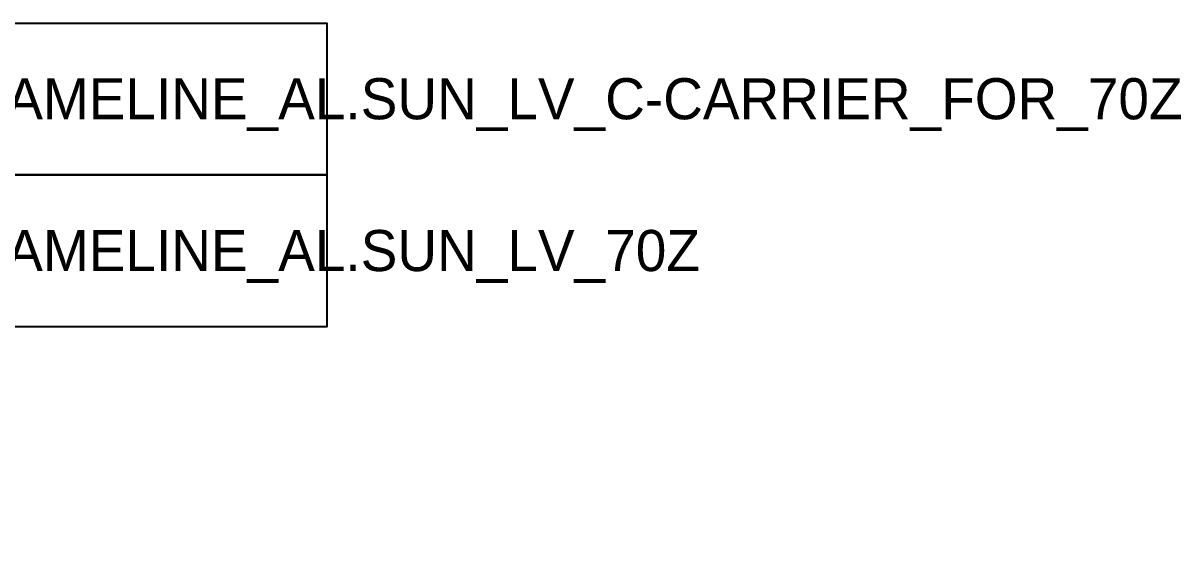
# Model space of a CAD drawing. Header units: millimetres. Extents: x -244126 to 368105, y -173968 to 259060.
# Drawn here: x 56904.6 to 57158, y 65669.5 to 65782.3 of the extents above; entities that cross this region are included whole.
import ezdxf
from ezdxf.enums import TextEntityAlignment as Align

# ---------------------------------------------------------------- set-up
doc = ezdxf.new("R2010")
doc.units = ezdxf.units.MM
doc.header["$MEASUREMENT"] = 0
doc.linetypes.add('HIDDEN', pattern=[9.524999999999999, 6.35, -3.175])
doc.linetypes.add('TA_HL_001.00', pattern=[6.5, 3.55, -2.95])
doc.layers.add('000 - SYMBOL CON', color=1, linetype='Continuous')
doc.layers.add('000 - T E X T', color=4, linetype='Continuous')
doc.styles.add('BROWALLIA', font='BrowalliaUPC.ttf')
doc.styles.add('TA', font='Cordia New.ttf', dxfattribs={"height": 4.5})

# ---------------------------------------------------------------- blocks, each defined once
blk = doc.blocks.new('000 - ARROW FOR SYMBOL')
at = {"layer": '000 - SYMBOL CON', "color": 0, "linetype": 'HIDDEN'}
blk.add_solid([(1.288675134594087, 1.565384140907554), (0, 0), (0.7113248654059134, 1.898717474236037)], dxfattribs=at)
blk = doc.blocks.new('*U969')
h = blk.add_hatch(color=250)
h.dxf.hatch_style = 1
edge = h.paths.add_edge_path()
edge.add_arc((0, 4.440892098500626e-16), 2.682889368654322, 0, 360)
for p in [(0, 0), (3.256697721900309, -1.078776463495014)]:
    blk.add_point(p)
at = {"layer": '000 - SYMBOL CON', "color": 0, "linetype": 'ByBlock'}
for points in [[(0, 0), (-19.64062978081347, 0), (-20.97790292028636, -2.316225021160981)], [(-19.64062978081347, 1.224646799147353e-15), (-19.64062978081347, 0), (-20.97790292029826, -2.316225021178836)]]:
    blk.add_lwpolyline(points, dxfattribs=at)
at = {"layer": '000 - SYMBOL CON', "color": 2}
blk.add_circle((0, 4.440892098500626e-16), 2.682889368654322, dxfattribs=at)
at = {"layer": 'Defpoints', "color": 250}
blk.add_line((0, -2.682889368654322), (4.440892098500626e-16, 2.682889368654322), dxfattribs=at)
blk.add_lwpolyline([(0, 3.32561480080992), (20, 3.32561480080992), (20, -3.325614800809918), (0, -3.325614800809919)], close=True, dxfattribs=at)
at = {"layer": '000 - SYMBOL CON', "color": 0}
for p in [(-20.97790292028636, -2.316225021160981), (-20.97790292029826, -2.316225021178836)]:
    blk.add_blockref('000 - ARROW FOR SYMBOL', p, dxfattribs=at)
at = {"layer": '000 - T E X T', "style": 'BROWALLIA'}
blk.add_attdef('NO.CODE', text='', height=2.5, dxfattribs=at).set_placement((0, 0), align=Align.MIDDLE_CENTER)
at = {"layer": '000 - T E X T', "style": 'TA'}
blk.add_attdef('NAME1', (4.500210956275104, -0.8865851071886932), '', height=1.8, dxfattribs=at)
blk = doc.blocks.new('*U968')
h = blk.add_hatch(color=250)
h.dxf.hatch_style = 1
edge = h.paths.add_edge_path()
edge.add_arc((0, 4.440892098500626e-16), 2.682889368654322, 0, 360)
for p in [(0, 0), (3.256697721900309, -1.078776463495014)]:
    blk.add_point(p)
at = {"layer": '000 - SYMBOL CON', "color": 0, "linetype": 'ByBlock'}
for points in [[(0, 0), (-22.64578719816345, 0), (-29.90588100828918, -12.57485134683664)], [(-22.64578719816345, 1.224646799147353e-15), (-22.64578719816345, 0), (-29.90588100829498, -12.57485134685811)]]:
    blk.add_lwpolyline(points, dxfattribs=at)
at = {"layer": '000 - SYMBOL CON', "color": 2}
blk.add_circle((0, 4.440892098500626e-16), 2.682889368654322, dxfattribs=at)
at = {"layer": 'Defpoints', "color": 250}
blk.add_line((0, -2.682889368654322), (4.440892098500626e-16, 2.682889368654322), dxfattribs=at)
blk.add_lwpolyline([(0, 3.32561480080992), (20, 3.32561480080992), (20, -3.325614800809918), (0, -3.325614800809919)], close=True, dxfattribs=at)
at = {"layer": '000 - SYMBOL CON', "color": 0}
for p in [(-29.90588100828918, -12.57485134683664), (-29.90588100829498, -12.57485134685811)]:
    blk.add_blockref('000 - ARROW FOR SYMBOL', p, dxfattribs=at)
at = {"layer": '000 - T E X T', "style": 'BROWALLIA'}
blk.add_attdef('NO.CODE', text='', height=2.5, dxfattribs=at).set_placement((0, 0), align=Align.MIDDLE_CENTER)
at = {"layer": '000 - T E X T', "style": 'TA'}
blk.add_attdef('NAME1', (4.500210956275104, -0.8865851071886932), '', height=1.8, dxfattribs=at)

msp = doc.modelspace()

# ---------------------------------------------------------------- block references
at = {"layer": '000 - T E X T', "color": 2, "linetype": 'TA_HL_001.00', "ltscale": 2.5, "xscale": 5, "yscale": 5, "zscale": 5}
for name, p, values in [('*U969', (56871.06102919311, 65765.63350921727), {'NAME1': 'FAMELINE_AL.SUN_LV_C-CARRIER_FOR_70Z', 'NO.CODE': '2'}), ('*U968', (56871.06102919311, 65732.37736120916), {'NAME1': 'FAMELINE_AL.SUN_LV_70Z', 'NO.CODE': '1'})]:
    msp.add_blockref(name, p, dxfattribs=at).add_auto_attribs(values)

doc.saveas('drawing.dxf')
